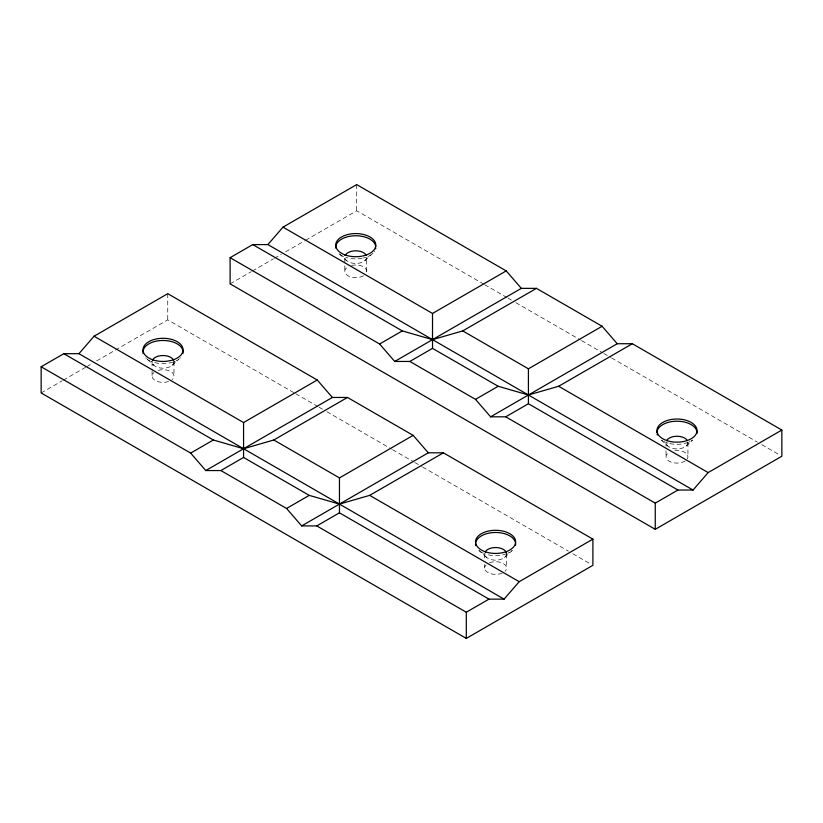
<?xml version="1.0" encoding="UTF-8"?>
<svg xmlns="http://www.w3.org/2000/svg" width="823" height="823" viewBox="0 0 823 823"><rect width="100%" height="100%" fill="white"/><g stroke="black" fill="none" stroke-linecap="round" stroke-linejoin="round"><path stroke-width="0.62" stroke-dasharray="4.12 3.09" d="M172.13 365.381L178.745 359.332M364.867 260.654L372.418 253.741A20.04 11.573 0 0 0 373.117 253.103M504.694 557.377L512.245 550.474A20.04 11.573 0 0 1 511.484 551.091M686.094 446.107L692.699 440.068M41.15 392.952L62.25 380.771M63.361 380.133L85.571 367.305M86.682 366.667L92.238 363.457M96.672 360.896L167.748 319.859L294.624 393.116M230.101 283.863L251.2 271.683M252.311 271.045L273.411 258.854M274.522 258.216L281.188 254.369M285.632 251.807L304.51 240.902M305.621 240.265L356.698 210.77L483.585 284.028M484.696 284.665L506.947 297.514M508.069 298.163L511.402 300.086M515.856 302.658L580.41 339.93M581.522 340.568L602.662 352.779M603.773 353.417L610.46 357.275M611.571 357.912L757.366 442.095M761.82 444.667L779.628 454.944M295.735 393.754L317.997 406.603M319.108 407.251L322.451 409.175M326.906 411.747L391.45 449.019M392.561 449.656L413.712 461.868M414.823 462.505L421.499 466.363M422.611 467.011L568.415 551.184M572.859 553.756L590.667 564.033M661.26 440.068L667.875 446.107M339.097 253.741L346.648 260.654M486.475 557.377L478.924 550.474A20.04 11.573 0 0 0 479.686 551.091M147.307 359.332L153.911 365.381M687.935 442.589L687.935 456.775M666.023 442.589L666.023 446.138M666.023 450.86L666.023 456.775M506.536 553.869L506.536 568.045M484.624 553.869L484.624 559.774M484.624 564.506L484.624 568.045M366.719 271.323L366.719 257.136A10.956 6.327 0 0 1 355.762 263.463A10.956 6.327 0 0 1 344.806 257.136L344.806 271.323M356.698 184.589L356.698 210.77M173.982 361.863L173.982 376.049M167.748 293.677L167.748 319.859M152.07 361.863L152.07 370.134M152.07 371.317L152.07 376.049M674.839 450.572A10.956 6.327 0 0 1 687.359 458.802M685.22 460.942A10.956 6.327 0 0 1 669.233 461.25A10.956 6.327 0 0 1 669.757 452.022M351.565 265.469A10.956 6.327 0 0 1 363.252 266.703A10.956 6.327 0 0 1 366.132 273.349M363.509 275.787A10.956 6.327 0 0 1 347.759 275.643A10.956 6.327 0 0 1 348.53 266.559M692.05 440.398A20.04 11.573 0 0 1 691.155 440.953M690.199 441.467A20.04 11.573 0 0 1 689.18 441.951M688.11 442.393A20.04 11.573 0 0 1 669.315 443.463M668.111 443.155A20.04 11.573 0 0 1 665.848 442.393M664.778 441.951A20.04 11.573 0 0 1 663.77 441.467M662.813 440.953A20.04 11.573 0 0 1 661.908 440.398M687.915 442.177A10.956 6.327 0 0 1 676.979 448.916A10.956 6.327 0 0 1 666.044 442.177M374.732 251.036A20.04 11.573 0 0 1 374.27 251.745M370.823 254.945A20.04 11.573 0 0 1 367.963 256.498M365.782 257.342A20.04 11.573 0 0 1 363.427 258.011M362.202 258.278A20.04 11.573 0 0 1 345.742 257.342M343.561 256.498A20.04 11.573 0 0 1 339.858 254.358M489.5 562.788A10.956 6.327 0 0 1 503.069 563.426A10.956 6.327 0 0 1 505.075 571.213M502.256 573.065A10.956 6.327 0 0 1 488.358 572.798A10.956 6.327 0 0 1 486.095 564.887M158.181 370.371A10.956 6.327 0 0 1 171.266 371.873A10.956 6.327 0 0 1 172.13 379.557M168.499 381.522A10.956 6.327 0 0 1 155.033 380.37A10.956 6.327 0 0 1 153.911 372.531M509.756 552.233A20.04 11.573 0 0 1 507.781 553.231M506.721 553.663A20.04 11.573 0 0 1 484.449 553.663M483.389 553.231A20.04 11.573 0 0 1 480.519 551.677M506.515 553.447A10.956 6.327 0 0 1 495.58 560.185A10.956 6.327 0 0 1 484.654 553.447M180.381 357.83A20.04 11.573 0 0 1 179.692 358.478M178.93 359.085A20.04 11.573 0 0 1 178.097 359.672M177.192 360.227A20.04 11.573 0 0 1 176.235 360.741M175.227 361.225A20.04 11.573 0 0 1 174.157 361.667M173.046 362.069A20.04 11.573 0 0 1 153.006 362.069M151.895 361.667A20.04 11.573 0 0 1 150.825 361.225M149.807 360.741A20.04 11.573 0 0 1 148.85 360.227M147.955 359.672A20.04 11.573 0 0 1 147.122 359.085M146.36 358.478A20.04 11.573 0 0 1 145.671 357.83M173.89 361.04A10.956 6.327 0 0 1 163.026 368.19A10.956 6.327 0 0 1 152.162 361.04"/><path stroke-width="1.23" d="M78.936 353.684L94.059 336.226L167.748 293.677L317.256 380L332.379 397.458L347.491 397.458L413.156 435.367L428.269 452.815L443.381 452.815L592.899 539.137L592.899 565.319L466.302 638.411L41.15 392.952L41.15 366.77L63.824 353.684L78.936 353.684L504.088 599.134L519.2 581.686L592.899 539.137M267.897 244.585L283.009 227.138L356.698 184.589L506.217 270.911L521.329 288.359L536.442 288.359L602.107 326.268L617.219 343.726L632.342 343.726L781.85 430.048L781.85 456.23L655.252 529.323L230.101 283.863L230.101 257.681L252.774 244.585L267.897 244.585L693.038 490.045L708.161 472.587L781.85 430.048M41.15 366.77L190.658 453.092L213.332 439.996L243.567 448.73L273.802 439.996L347.491 397.458M94.059 336.226L243.567 422.549L317.256 380M230.101 257.681L379.619 344.004L402.293 330.908L432.517 339.632L462.752 330.908L536.442 288.359M283.009 227.138L432.517 313.45L506.217 270.911M190.658 453.092L205.781 470.55L332.379 397.458M379.619 344.004L394.731 361.451L521.329 288.359M205.781 470.55L220.893 470.55L243.567 457.454L309.232 495.364L339.457 504.088L369.692 495.364L443.381 452.815M394.731 361.451L409.844 361.451L432.517 348.366L498.182 386.275L528.417 394.999L558.652 386.275L632.342 343.726M220.893 470.55L286.558 508.46L309.232 495.364M273.802 439.996L339.457 477.906L413.156 435.367M409.844 361.451L475.509 399.361L498.182 386.275M462.752 330.908L528.417 368.817L602.107 326.268M286.558 508.46L301.671 525.907L428.269 452.815M475.509 399.361L490.621 416.819L617.219 343.726M301.671 525.907L316.783 525.907L339.457 512.822L488.975 599.134L504.088 599.134M490.621 416.819L505.744 416.819L528.417 403.723L677.926 490.045L693.038 490.045M316.783 525.907L466.302 612.23L488.975 599.134M505.744 416.819L655.252 503.141L677.926 490.045M558.652 386.275L708.161 472.587M252.774 244.585L402.293 330.908M369.692 495.364L519.2 581.686M63.824 353.684L213.332 439.996M655.252 503.141L655.252 529.323M528.417 368.817L528.417 403.723M466.302 612.23L466.302 638.411M432.517 313.45L432.517 348.366M339.457 477.906L339.457 512.822M243.567 422.549L243.567 457.454M656.939 432.775A20.04 11.573 0 0 1 677.638 421.211A20.04 11.573 0 0 1 696.978 433.526M657.32 435.028A20.04 11.573 0 0 1 657.114 434.287M666.609 440.562A10.956 6.327 0 0 1 676.979 436.262A10.956 6.327 0 0 1 687.359 440.562M345.176 255.5A10.956 6.327 0 0 1 355.762 250.809A10.956 6.327 0 0 1 366.338 255.5M375.761 248.073A20.04 11.573 0 0 1 375.627 248.824M335.763 248.073A20.04 11.573 0 0 1 354.446 235.769A20.04 11.573 0 0 1 375.761 246.561M475.715 545.556A20.04 11.573 0 0 1 495.58 532.471A20.04 11.573 0 0 1 515.455 545.556M485.21 551.832A10.956 6.327 0 0 1 496.3 547.552A10.956 6.327 0 0 1 506.33 552.634M152.44 360.227A10.956 6.327 0 0 1 163.026 355.536A10.956 6.327 0 0 1 173.612 360.227M143.151 353.551A20.04 11.573 0 0 1 163.026 340.475A20.04 11.573 0 0 1 182.891 353.551M666.959 440.614A20.04 11.573 0 0 0 697.019 430.594A20.04 11.573 0 0 0 666.959 420.574A20.04 11.573 0 0 0 666.959 440.614M344.621 254.76A20.04 11.573 0 0 0 375.761 245.892A20.04 11.573 0 0 0 346.894 234.761A20.04 11.573 0 0 0 344.621 254.76M485.56 551.883A20.04 11.573 0 0 0 515.63 541.863A20.04 11.573 0 0 0 485.56 531.843A20.04 11.573 0 0 0 485.56 551.883M153.006 359.888A20.04 11.573 0 0 0 183.066 349.868A20.04 11.573 0 0 0 153.006 339.837A20.04 11.573 0 0 0 153.006 359.888"/></g></svg>
